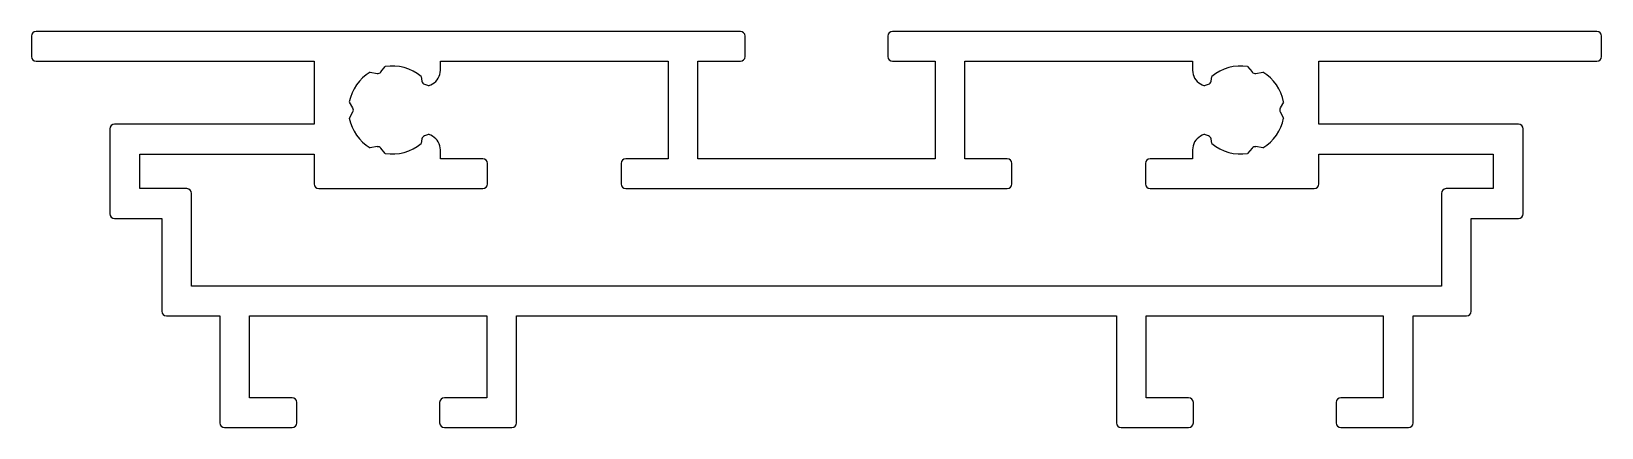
# Model space of a CAD drawing. Extents: x 2716 to 2816, y 1173 to 1198.
import ezdxf

# ---------------------------------------------------------------- set-up
doc = ezdxf.new("R2010")
doc.units = 0
doc.layers.get('0').update_dxf_attribs({"linetype": 'CONTINUOUS'})

msp = doc.modelspace()

# ---------------------------------------------------------------- linework, layer by layer
for p, q in [((2761.17, 1198.2), (2716.32, 1198.2)), ((2815.72, 1198.2), (2770.87, 1198.2)), ((2716.02, 1197.9), (2716.02, 1196.6)), ((2761.47, 1196.6), (2761.47, 1197.9)), ((2770.57, 1197.9), (2770.57, 1196.6)), ((2816.02, 1196.6), (2816.02, 1197.9)), ((2716.32, 1196.3), (2734.02, 1196.3)), ((2734.02, 1196.3), (2734.02, 1192.3)), ((2742.07, 1195.73), (2742.07, 1196.3)), ((2742.07, 1196.3), (2756.57, 1196.3)), ((2756.57, 1196.3), (2756.57, 1190.1)), ((2758.47, 1190.1), (2758.47, 1196.3)), ((2758.47, 1196.3), (2761.17, 1196.3)), ((2770.87, 1196.3), (2773.57, 1196.3)), ((2773.57, 1196.3), (2773.57, 1190.1)), ((2775.47, 1190.1), (2775.47, 1196.3)), ((2775.47, 1196.3), (2789.97, 1196.3)), ((2789.97, 1196.3), (2789.97, 1195.73)), ((2798.02, 1192.3), (2798.02, 1196.3)), ((2798.02, 1196.3), (2815.72, 1196.3)), ((2737.6, 1195.61), (2738.04, 1195.53)), ((2738.27, 1195.62), (2738.56, 1195.96)), ((2740.84, 1195.33), (2740.89, 1195.04)), ((2791.15, 1195.04), (2791.2, 1195.33)), ((2793.48, 1195.96), (2793.77, 1195.62)), ((2794, 1195.53), (2794.44, 1195.61)), ((2741.05, 1194.85), (2741.24, 1194.78)), ((2741.45, 1194.8), (2741.57, 1194.86)), ((2790.47, 1194.86), (2790.59, 1194.8)), ((2790.8, 1194.78), (2790.99, 1194.85)), ((2736.49, 1193.33), (2736.27, 1193.71)), ((2736.27, 1192.69), (2736.49, 1193.08)), ((2795.77, 1193.71), (2795.55, 1193.33)), ((2795.55, 1193.08), (2795.77, 1192.69)), ((2721.02, 1192), (2721.02, 1186.6)), ((2734.02, 1192.3), (2721.32, 1192.3)), ((2810.72, 1192.3), (2798.02, 1192.3)), ((2811.02, 1186.6), (2811.02, 1192)), ((2740.89, 1191.36), (2740.84, 1191.07)), ((2741.24, 1191.62), (2741.05, 1191.55)), ((2741.57, 1191.54), (2741.45, 1191.6)), ((2790.59, 1191.6), (2790.47, 1191.54)), ((2790.99, 1191.55), (2790.8, 1191.62)), ((2791.2, 1191.07), (2791.15, 1191.36)), ((2722.92, 1188.2), (2722.92, 1190.4)), ((2722.92, 1190.4), (2734.02, 1190.4)), ((2734.02, 1190.4), (2734.02, 1188.5)), ((2738.04, 1190.87), (2737.6, 1190.79)), ((2738.56, 1190.44), (2738.27, 1190.78)), ((2742.07, 1190.1), (2742.07, 1190.67)), ((2744.77, 1190.1), (2742.07, 1190.1)), ((2756.57, 1190.1), (2753.87, 1190.1)), ((2766.02, 1190.1), (2758.47, 1190.1)), ((2773.57, 1190.1), (2766.02, 1190.1)), ((2778.17, 1190.1), (2775.47, 1190.1)), ((2789.97, 1190.1), (2787.27, 1190.1)), ((2789.97, 1190.67), (2789.97, 1190.1)), ((2793.77, 1190.78), (2793.48, 1190.44)), ((2794.44, 1190.79), (2794, 1190.87)), ((2798.02, 1188.5), (2798.02, 1190.4)), ((2798.02, 1190.4), (2809.12, 1190.4)), ((2809.12, 1190.4), (2809.12, 1188.2)), ((2745.07, 1188.5), (2745.07, 1189.8)), ((2753.57, 1189.8), (2753.57, 1188.5)), ((2778.47, 1188.5), (2778.47, 1189.8)), ((2786.97, 1189.8), (2786.97, 1188.5)), ((2725.92, 1188.2), (2722.92, 1188.2)), ((2734.32, 1188.2), (2744.77, 1188.2)), ((2753.87, 1188.2), (2778.17, 1188.2)), ((2787.27, 1188.2), (2797.72, 1188.2)), ((2809.12, 1188.2), (2806.12, 1188.2)), ((2726.22, 1182), (2726.22, 1187.9)), ((2805.82, 1187.9), (2805.82, 1182)), ((2721.32, 1186.3), (2724.32, 1186.3)), ((2724.32, 1186.3), (2724.32, 1180.4)), ((2807.72, 1180.4), (2807.72, 1186.3)), ((2807.72, 1186.3), (2810.72, 1186.3)), ((2805.82, 1182), (2726.22, 1182)), ((2724.62, 1180.1), (2728.02, 1180.1)), ((2728.02, 1180.1), (2728.02, 1173.3)), ((2729.92, 1174.9), (2729.92, 1180.1)), ((2729.92, 1180.1), (2745.02, 1180.1)), ((2745.02, 1180.1), (2745.02, 1174.9)), ((2746.92, 1173.3), (2746.92, 1180.1)), ((2746.92, 1180.1), (2766.02, 1180.1)), ((2766.02, 1180.1), (2785.12, 1180.1)), ((2785.12, 1180.1), (2785.12, 1173.3)), ((2787.02, 1174.9), (2787.02, 1180.1)), ((2787.02, 1180.1), (2802.12, 1180.1)), ((2802.12, 1180.1), (2802.12, 1174.9)), ((2804.02, 1173.3), (2804.02, 1180.1)), ((2804.02, 1180.1), (2807.42, 1180.1)), ((2732.62, 1174.9), (2729.92, 1174.9)), ((2732.92, 1173.3), (2732.92, 1174.6)), ((2742.02, 1174.6), (2742.02, 1173.3)), ((2745.02, 1174.9), (2742.32, 1174.9)), ((2789.72, 1174.9), (2787.02, 1174.9)), ((2790.02, 1173.3), (2790.02, 1174.6)), ((2799.12, 1174.6), (2799.12, 1173.3)), ((2802.12, 1174.9), (2799.42, 1174.9)), ((2728.32, 1173), (2732.62, 1173)), ((2742.32, 1173), (2746.62, 1173)), ((2785.42, 1173), (2789.72, 1173)), ((2799.42, 1173), (2803.72, 1173))]:
    msp.add_line(p, q)
for centre, radius, start, end in [((2716.32, 1197.9), 0.3, 90, 180), ((2761.17, 1197.9), 0.3, 0, 90), ((2770.87, 1197.9), 0.3, 90, 180), ((2815.72, 1197.9), 0.3, 0, 90), ((2716.32, 1196.6), 0.3, 180, 270), ((2739.02, 1193.2), 2.8, 49.4759, 99.458), ((2761.17, 1196.6), 0.3, 270, 360), ((2770.87, 1196.6), 0.3, 180, 270), ((2793.02, 1193.2), 2.8, 80.542, 130.5241), ((2815.72, 1196.6), 0.3, 270, 0), ((2739.02, 1193.2), 2.8, 120.542, 169.458), ((2738.08, 1195.78), 0.25, 260, 320), ((2741.14, 1195.08), 0.25, 190, 250), ((2741.07, 1195.73), 1, 300, 0), ((2790.97, 1195.73), 1, 180, 240), ((2790.9, 1195.08), 0.25, 290, 350), ((2793.96, 1195.78), 0.25, 220, 280), ((2793.02, 1193.2), 2.8, 10.542, 59.458), ((2741.33, 1195.01), 0.25, 250, 300), ((2790.71, 1195.01), 0.25, 240, 290), ((2736.28, 1193.2), 0.25, 330, 30), ((2795.77, 1193.2), 0.25, 150, 210), ((2721.32, 1192), 0.3, 90, 180), ((2739.02, 1193.2), 2.8, 190.542, 239.458), ((2793.02, 1193.2), 2.8, 300.542, 349.458), ((2810.72, 1192), 0.3, 0, 90), ((2739.02, 1193.2), 2.8, 260.542, 310.5241), ((2741.14, 1191.32), 0.25, 110, 170), ((2741.33, 1191.39), 0.25, 60, 110), ((2741.07, 1190.67), 1, 0, 60), ((2790.97, 1190.67), 1, 120, 180), ((2790.71, 1191.39), 0.25, 70, 120), ((2790.9, 1191.32), 0.25, 10, 70), ((2793.02, 1193.2), 2.8, 229.4759, 279.458), ((2738.08, 1190.62), 0.25, 40, 100), ((2744.77, 1189.8), 0.3, 0, 90), ((2753.87, 1189.8), 0.3, 90, 180), ((2778.17, 1189.8), 0.3, 0, 90), ((2787.27, 1189.8), 0.3, 90, 180), ((2793.96, 1190.62), 0.25, 80, 140), ((2725.92, 1187.9), 0.3, 0, 90), ((2734.32, 1188.5), 0.3, 180, 270), ((2744.77, 1188.5), 0.3, 270, 360), ((2753.87, 1188.5), 0.3, 180, 270), ((2778.17, 1188.5), 0.3, 270, 360), ((2787.27, 1188.5), 0.3, 180, 270), ((2797.72, 1188.5), 0.3, 270, 360), ((2806.12, 1187.9), 0.3, 90, 180), ((2721.32, 1186.6), 0.3, 180, 270), ((2810.72, 1186.6), 0.3, 270, 0), ((2724.62, 1180.4), 0.3, 180, 270), ((2807.42, 1180.4), 0.3, 270, 0), ((2732.62, 1174.6), 0.3, 0, 90), ((2742.32, 1174.6), 0.3, 90, 180), ((2789.72, 1174.6), 0.3, 0, 90), ((2799.42, 1174.6), 0.3, 90, 180), ((2728.32, 1173.3), 0.3, 180, 270), ((2732.62, 1173.3), 0.3, 270, 360), ((2742.32, 1173.3), 0.3, 180, 270), ((2746.62, 1173.3), 0.3, 270, 360), ((2785.42, 1173.3), 0.3, 180, 270), ((2789.72, 1173.3), 0.3, 270, 360), ((2799.42, 1173.3), 0.3, 180, 270), ((2803.72, 1173.3), 0.3, 270, 0)]:
    msp.add_arc(centre, radius, start, end)

doc.saveas('drawing.dxf')
